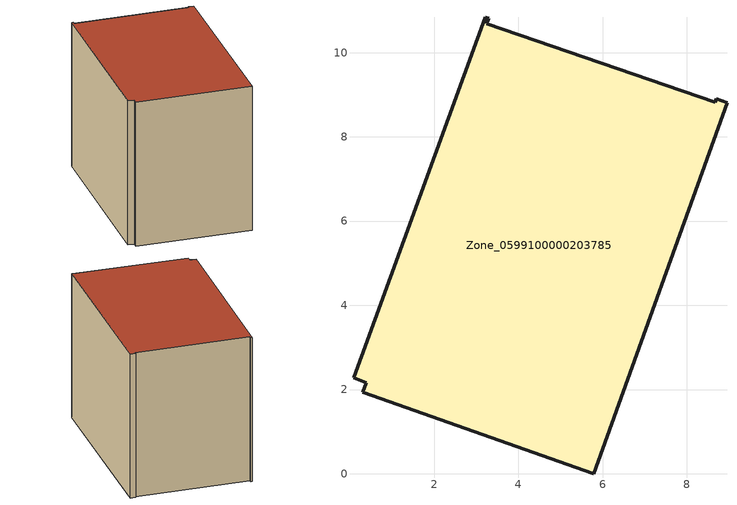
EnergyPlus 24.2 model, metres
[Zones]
Zone_0599100000203785
 floor ground (C_G): 3.25,10.68 8.67,8.82 8.7,8.9 8.95,8.81 5.79,0 0.31,1.94 0.38,2.16 0.08,2.27 3.21,10.84 3.29,10.81 z0.63
 wall outside (C_F): 5.79,0 8.95,8.81 8.7,8.9 8.67,8.82 3.25,10.68 3.29,10.81 3.21,10.84 0.08,2.27 0.38,2.16 0.31,1.94 5.79,0 z0.63:8.21
 roof outside (C_R): 8.67,8.82 3.25,10.68 3.29,10.81 3.21,10.84 0.08,2.27 0.38,2.16 0.31,1.94 5.79,0 8.95,8.81 8.7,8.9 z8.21
[BUILDING]
Pand.0599100000203785: North Axis=0; Terrain=City; Loads Convergence Tolerance Value=0.04; Temperature Convergence Tolerance Value=0.4; Solar Distribution=FullExterior; Maximum Number of Warmup Days=25; Minimum Number of Warmup Days=1
[Site:Location]
Rotterdam.The.Hague.AP_ZH_NLD Design_Conditions: Latitude=51.96; Longitude=4.45; Time Zone=1; Elevation=-4.5
[SITE:GROUNDTEMPERATURE:BUILDINGSURFACE]
18, 18, 18, 18, 18, 18, 18, 18, 18, 18, 18, 18
[MATERIAL] Thermal Absorptance=0.9; Solar Absorptance=0.7; Visible Absorptance=0.7
Name | Roughness | Thickness | Conductivity | Density | Specific Heat
G.TI.1965-1974 | MediumSmooth | 0.15 | 0.882353 | 540 | 1210
F.TI.1965-1974 | Rough | 0.3 | 0.697674 | 1920 | 840
R.TI.1965-1974 | MediumRough | 0.2 | 0.232558 | 1500 | 1000
[CONSTRUCTION]
C_G: G.TI.1965-1974
C_F: F.TI.1965-1974
C_R: R.TI.1965-1974
[ZONE]
Zone_0599100000203785: Type=1; Multiplier=1; Ceiling Height=Autocalculate; Volume=Autocalculate; Floor Area=autocalculate; Part of Total Floor Area=Yes
[ZONEINFILTRATION:DESIGNFLOWRATE]
Infil_Zone_0599100000203785: Zone or ZoneList or Space or SpaceList=Zone_0599100000203785; Schedule=AlwaysOn; Design Flow Rate Calculation Method=Flow/Area; Flow Rate per Floor Area=0.003; Constant Term Coefficient=1; Temperature Term Coefficient=0; Velocity Term Coefficient=0; Velocity Squared Term Coefficient=0
[HVACTEMPLATE:ZONE:IDEALLOADSAIRSYSTEM]
Zone_0599100000203785: Maximum Heating Supply Air Temperature=50; Minimum Cooling Supply Air Temperature=13; Maximum Heating Supply Air Humidity Ratio=0.0156; Minimum Cooling Supply Air Humidity Ratio=0.0077; Heating Limit=NoLimit; Cooling Limit=NoLimit; Dehumidification Control Type=ConstantSensibleHeatRatio; Cooling Sensible Heat Ratio=0.7; Dehumidification Setpoint=60; Humidification Control Type=None; Humidification Setpoint=30; Outdoor Air Method=None; Outdoor Air Flow Rate per Person=0.00944; Outdoor Air Flow Rate per Zone Floor Area=0; Outdoor Air Flow Rate per Zone=0; Demand Controlled Ventilation Type=None; Outdoor Air Economizer Type=NoEconomizer; Heat Recovery Type=None; Sensible Heat Recovery Effectiveness=0.7; Latent Heat Recovery Effectiveness=0.65
[ZONECONTROL:THERMOSTAT]
ThermostatControl_Zone_0599100000203785: Zone or ZoneList=Zone_0599100000203785; Control Type Schedule=DualSetpointControlType; Control 1=Thermostat_Zone_0599100000203785; Temperature Difference Between Cutout And Setpoint=0
[THERMOSTATSETPOINT:DUALSETPOINT]
Thermostat_Zone_0599100000203785: Heating Setpoint Temperature Schedule=HeatingSetpoint_Zone_0599100000203785; Cooling Setpoint Temperature Schedule=CoolingSetpoint_Zone_0599100000203785
[SCHEDULE:COMPACT]
HeatingSetpoint_Zone_0599100000203785: Through: 12/31, For: AllDays, Until: 24:00, 21
CoolingSetpoint_Zone_0599100000203785: Through: 12/31, For: AllDays, Until: 24:00, 24
DualSetpointControlType: Through: 12/31, For: AllDays, Until: 24:00, 4
AlwaysOn: Through: 12/31, For: AllDays, Until: 24:00, 1
